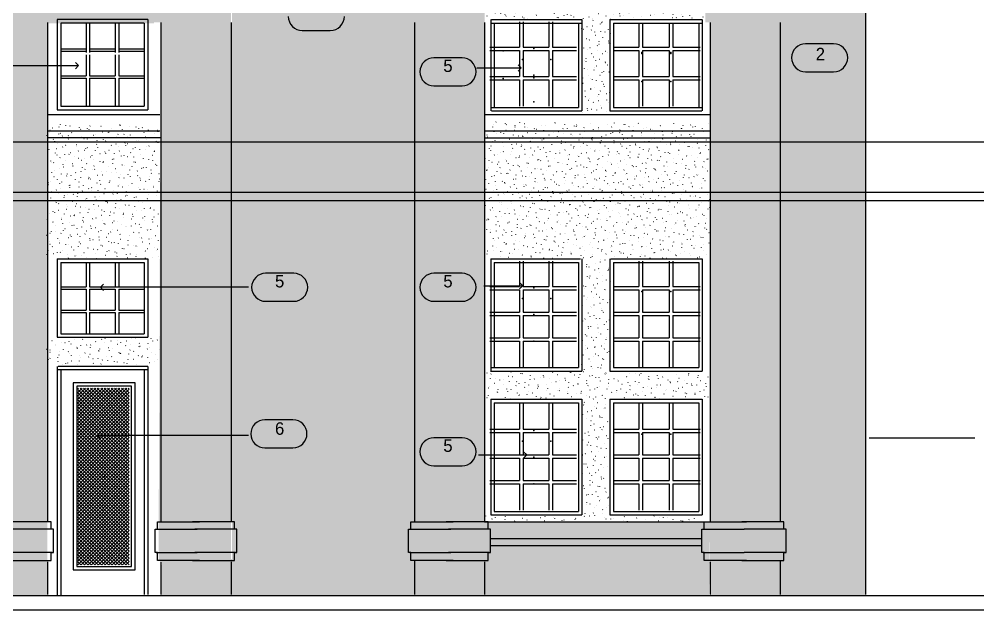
# Model space of a CAD drawing. Extents: x -92740 to -63661, y -15771 to -4391.
# Drawn here: x -86180 to -85561, y -9313 to -8934 of the extents above; entities that cross this region are included whole.
import ezdxf
from ezdxf.enums import TextEntityAlignment as Align

# ---------------------------------------------------------------- set-up
doc = ezdxf.new("R2010")
doc.units = 0
doc.header["$MEASUREMENT"] = 0
for name, color, linetype in [('B1NOTES', 2, 'Continuous'), ('ELEVATIONS', 7, 'Continuous'), ('STUCCO', 4, 'Continuous')]:
    doc.layers.add(name, color=color, linetype=linetype)
doc.styles.add('DCADTXTSTYLE1', font='AVG_TP')
pattern_1 = [(20, (0, 0), (-2.1376259, 5.8730789), [-6.09375015, 0.15625]), (55, (0, 0), (-5.11970028, 3.58485273), [-6.09375015, 0.15625]), (80, (0, 0), (-6.15504846, 1.0853011), [-6.09375015, 0.15625])]

msp = doc.modelspace()

# ---------------------------------------------------------------- hatches: boundary and pattern name
at = {"layer": 'STUCCO', "linetype": 'Continuous', "ltscale": 18}
h = msp.add_hatch(dxfattribs=at)
h.set_pattern_fill('cement', color=9, scale=1.5625, style=0, pattern_type=2)
h.set_pattern_definition(pattern_1)
h.paths.add_polyline_path([(-86090.25, -9281), (-86043.75, -9281), (-86043.75, -8755.25), (-86205, -8755.25), (-86205, -8880.5), (-86163, -8880.5), (-86163, -8867), (-86158.5, -8858), (-86154, -8851.25), (-86145, -8845.25), (-86130, -8840.75), (-86114.25, -8842.25), (-86100, -8850.5), (-86091.75, -8862.5), (-86089.5, -8868.5), (-86088, -8879), (-86094, -8879), (-86094, -8891), (-86088.75, -8891), (-86088.75, -8924), (-86093.25, -8924), (-86093.25, -8936), (-86088.75, -8936)], flags=0)
h = msp.add_hatch(dxfattribs=at)
h.set_pattern_fill('cement', color=9, scale=1.5625, style=0, pattern_type=2)
h.set_pattern_definition(pattern_1)
h.paths.add_polyline_path([(-85737, -9303.5), (-85926, -9303.5), (-85926, -9281), (-85928.25, -9281), (-85928.25, -9276.5), (-85931.25, -9276.5), (-85931.25, -9262.25), (-85926, -9262.25), (-85926, -8820.5), (-85881, -8805.5), (-85881, -9256.25), (-85736.25, -9256.25)], flags=0)
h = msp.add_hatch(dxfattribs=at)
h.set_pattern_fill('cement', color=9, scale=1.5625, style=0, pattern_type=2)
h.set_pattern_definition(pattern_1)
h.paths.add_polyline_path([(-85636.5, -8843.75), (-85636.5, -9303.5), (-85736.25, -9303.5), (-85736.25, -8936), (-85739.25, -8936), (-85739.25, -8924.75), (-85736.25, -8924.75), (-85736.25, -8805.5), (-85691.25, -8820.5), (-85691.25, -8843.75)], flags=0)
h = msp.add_hatch(dxfattribs=at)
h.set_pattern_fill('cement', color=9, scale=1.5625, style=0, pattern_type=2)
h.set_pattern_definition(pattern_1)
h.paths.add_polyline_path([(-86088.75, -9303.5), (-85926, -9303.5), (-85926, -8843), (-86043, -8843), (-86043, -9280.25), (-86088, -9280.25)], flags=0)
h = msp.add_hatch(dxfattribs=at)
h.set_pattern_fill('cement', color=9, scale=1.5625, style=0, pattern_type=2)
h.set_pattern_definition(pattern_1)
h.paths.add_polyline_path([(-86205, -8880.5), (-86205, -8845.25), (-86491.5, -8845.25), (-86491.5, -8991.5), (-86440.5, -8991.5), (-86378.19, -9020.83), (-86378.19, -9029.75), (-86408.25, -9029.75), (-86408.25, -9047), (-86370.91, -9064.96), (-86309.25, -9064.96), (-86232, -9098.75), (-86232, -9106.25), (-86234.25, -9106.25), (-86234.25, -9108.5), (-86235.75, -9107), (-86235.75, -9110.75), (-86246.25, -9110.75), (-86246.25, -9123.5), (-86184.75, -9152.75), (-86184.75, -9158), (-86189.25, -9158), (-86189.25, -9159.5), (-86192.25, -9159.5), (-86192.25, -9161.75), (-86219.25, -9161.75), (-86219.25, -9304.25), (-86161.5, -9304.25), (-86161.5, -8936.75), (-86093.25, -8936.75), (-86093.25, -8925.5), (-86160.75, -8925.5), (-86160.75, -8880.5)], flags=0)
h = msp.add_hatch(dxfattribs=at)
h.set_pattern_fill('cement', color=9, scale=1.5625, style=0, pattern_type=2)
h.set_pattern_definition(pattern_1)
h.paths.add_polyline_path([(-85878.75, -8918.33), (-85878.75, -8929.58), (-85881, -8929.58), (-85881, -8934.08), (-85818.75, -8934.08), (-85818.75, -8994.08), (-85800, -8994.08), (-85800, -8933.33), (-85736.25, -8933.33), (-85736.25, -8929.58), (-85740, -8929.58), (-85740, -8918.33)], flags=0)
h = msp.add_hatch(dxfattribs=at)
h.set_pattern_fill('cement', color=9, scale=1.5625, style=0, pattern_type=2)
h.set_pattern_definition(pattern_1)
h.paths.add_polyline_path([(-86162.25, -9001.25), (-86162.25, -9087.5), (-86089.5, -9087.5), (-86089.5, -9002)], flags=0)
h = msp.add_hatch(dxfattribs=at)
h.set_pattern_fill('cement', color=9, scale=1.5625, style=0, pattern_type=2)
h.set_pattern_definition(pattern_1)
h.paths.add_polyline_path([(-85881, -8999.75), (-85881, -9087.5), (-85818.75, -9087.5), (-85818.75, -9159.5), (-85881, -9159.5), (-85881, -9177.5), (-85818.75, -9177.5), (-85818.75, -9252.5), (-85881, -9252.5), (-85881, -9256.25), (-85745.25, -9256.25), (-85745.25, -9252.5), (-85801.5, -9252.5), (-85801.5, -9177.5), (-85736.25, -9177.5), (-85736.25, -9161), (-85800, -9161), (-85800, -9087.5), (-85736.25, -9087.5), (-85736.25, -9001.25)], flags=0)
h = msp.add_hatch(dxfattribs=at)
h.set_pattern_fill('cement', color=9, scale=1.5625, style=0, pattern_type=2)
h.set_pattern_definition(pattern_1)
h.paths.add_polyline_path([(-86163, -9139.25), (-86163, -9155.75), (-86088.75, -9155.75), (-86088.75, -9137.75)], flags=0)
h = msp.add_hatch(dxfattribs=at)
h.set_pattern_fill('ansi37', color=4, scale=1.5625, style=0, pattern_type=2)
h.set_pattern_definition([(45, (0, 0), (-1.104854346, 1.104854346), []), (-45, (0, 0), (1.104854346, 1.104854346), [])])
h.paths.add_polyline_path([(-86142, -9170.75), (-86142, -9284), (-86109, -9284), (-86109, -9170.75)], flags=0)

# ---------------------------------------------------------------- linework, layer by layer
at = {"layer": 'B1NOTES', "color": 1, "linetype": 'Continuous', "ltscale": 18}
for p, q in [((-85998, -8941.33), (-85980, -8941.33)), ((-85657, -8949.83), (-85675, -8949.83)), ((-85895.5, -8958.83), (-85913.5, -8958.83)), ((-85648, -8958.83), (-85648, -8958.83)), ((-85886.5, -8967.83), (-85886.5, -8967.83)), ((-85675, -8967.83), (-85657, -8967.83)), ((-85913.5, -8976.83), (-85895.5, -8976.83)), ((-86003.5, -9097), (-86021.5, -9097)), ((-85895.5, -9097), (-85913.5, -9097)), ((-85994.5, -9106), (-85994.5, -9106)), ((-85886.5, -9106), (-85886.5, -9106)), ((-86021.5, -9115), (-86003.5, -9115)), ((-85913.5, -9115), (-85895.5, -9115)), ((-86004, -9191), (-86022, -9191)), ((-85995, -9200), (-85995, -9200)), ((-85895.5, -9202.5), (-85913.5, -9202.5)), ((-86022, -9209), (-86004, -9209)), ((-85886.5, -9211.5), (-85886.5, -9211.5)), ((-85913.5, -9220.5), (-85895.5, -9220.5))]:
    msp.add_line(p, q, dxfattribs=at)
for centre, start, end in [((-85998, -8932.33), 180, 269.99999), ((-85980, -8932.33), 269.99999, 360), ((-85675, -8958.83), 90, 180), ((-85657, -8958.83), 0, 90), ((-85913.5, -8967.83), 90, 180), ((-85895.5, -8967.83), 0, 90), ((-85675, -8958.83), 180, 269.99999), ((-85657, -8958.83), 269.99999, 360), ((-85913.5, -8967.83), 180, 269.99999), ((-85895.5, -8967.83), 269.99999, 360), ((-86021.5, -9106), 90, 180), ((-86003.5, -9106), 0, 90), ((-85913.5, -9106), 90, 180), ((-85895.5, -9106), 0, 90), ((-86021.5, -9106), 180, 269.99999), ((-86003.5, -9106), 269.99999, 360), ((-85913.5, -9106), 180, 269.99999), ((-85895.5, -9106), 269.99999, 360), ((-86022, -9200), 90, 180), ((-86004, -9200), 0, 90), ((-86022, -9200), 180, 269.99999), ((-86004, -9200), 269.99999, 360), ((-85913.5, -9211.5), 90, 180), ((-85895.5, -9211.5), 0, 90), ((-85913.5, -9211.5), 180, 269.99999), ((-85895.5, -9211.5), 269.99999, 360)]:
    msp.add_arc(centre, 9, start, end, dxfattribs=at)
at = {"layer": 'ELEVATIONS', "color": 1, "linetype": 'Continuous', "ltscale": 18}
for p, q in [((-85636.47, -8843.63), (-85636.47, -9303.03)), ((-86161.47, -8936.28), (-86161.47, -9256.53)), ((-86088.72, -8936.28), (-86088.72, -9256.53)), ((-86043.72, -8936.28), (-86043.72, -9256.53)), ((-85925.97, -8936.28), (-85925.97, -9256.53)), ((-85880.97, -8936.28), (-85880.97, -9256.53)), ((-85736.22, -8936.28), (-85736.22, -9256.53)), ((-85691.22, -8936.28), (-85691.22, -9256.53)), ((-86160.75, -8995.11), (-86089.5, -8995.11)), ((-85881, -8995.11), (-85736.25, -8995.11)), ((-86088.75, -9010.11), (-86161.5, -9010.11)), ((-86160.75, -9005.61), (-86089.5, -9005.61)), ((-85881, -9005.61), (-85736.25, -9005.61)), ((-85881, -9010.11), (-85736.25, -9010.11)), ((-86159.25, -9256.53), (-86186.25, -9256.53)), ((-86091, -9256.53), (-86064, -9256.53)), ((-86041.5, -9256.53), (-86068.5, -9256.53)), ((-85928.25, -9256.53), (-85901.25, -9256.53)), ((-85878.75, -9256.53), (-85905.75, -9256.53)), ((-85881, -9256.53), (-85736.25, -9256.53)), ((-85740, -9256.53), (-85713, -9256.53)), ((-85689, -9256.53), (-85716, -9256.53)), ((-86159.25, -9261.03), (-86184.75, -9261.03)), ((-86091, -9261.03), (-86065.5, -9261.03)), ((-86041.5, -9261.03), (-86067, -9261.03)), ((-85928.25, -9261.03), (-85902.75, -9261.03)), ((-85878.75, -9261.03), (-85904.25, -9261.03)), ((-85740, -9261.03), (-85714.5, -9261.03)), ((-85689, -9261.03), (-85714.5, -9261.03)), ((-85877.25, -9267.03), (-85742.25, -9267.03)), ((-86158.5, -9276.03), (-86184.75, -9276.03)), ((-86091.75, -9276.03), (-86065.5, -9276.03)), ((-86040.75, -9276.03), (-86067, -9276.03)), ((-85929, -9276.03), (-85902.75, -9276.03)), ((-85878, -9276.03), (-85904.25, -9276.03)), ((-85877.25, -9271.53), (-85742.25, -9271.53)), ((-85740.75, -9276.03), (-85714.5, -9276.03)), ((-85688.25, -9276.03), (-85714.5, -9276.03)), ((-86186.25, -9281.28), (-86159.25, -9281.28)), ((-86161.47, -9282.03), (-86161.47, -9303.03)), ((-86064, -9281.28), (-86091, -9281.28)), ((-86088.72, -9282.03), (-86088.72, -9303.03)), ((-86068.5, -9281.28), (-86041.5, -9281.28)), ((-86043.72, -9282.03), (-86043.72, -9303.03)), ((-85901.25, -9281.28), (-85928.25, -9281.28)), ((-85925.97, -9281.28), (-85925.97, -9303.03)), ((-85905.75, -9281.28), (-85878.75, -9281.28)), ((-85880.97, -9282.03), (-85880.97, -9303.03)), ((-85713, -9281.28), (-85740, -9281.28)), ((-85736.22, -9282.03), (-85736.22, -9303.03)), ((-85716, -9281.28), (-85689, -9281.28)), ((-85691.22, -9281.28), (-85691.22, -9303.03)), ((-87911.69, -9312.78), (-85560.71, -9312.78))]:
    msp.add_line(p, q, dxfattribs=at)
at = {"layer": 'ELEVATIONS', "color": 5, "linetype": 'Continuous', "ltscale": 18}
for p, q in [((-86155.26, -8934.36), (-86155.26, -8992.11)), ((-86097.19, -8934.36), (-86155.26, -8934.36)), ((-86153.01, -8936.61), (-86153.01, -8989.86)), ((-86099.44, -8936.61), (-86153.01, -8936.61)), ((-86136.75, -8936.61), (-86136.75, -8955.36)), ((-86134.5, -8936.61), (-86134.5, -8955.36)), ((-86118, -8936.61), (-86118, -8955.36)), ((-86115.75, -8936.61), (-86115.75, -8955.36)), ((-86099.44, -8936.61), (-86099.44, -8989.86)), ((-86097.19, -8934.36), (-86097.19, -8992.11)), ((-85877.05, -8934.36), (-85877.05, -8992.86)), ((-85876.5, -8934.36), (-85818.55, -8934.36)), ((-85876.5, -8936.61), (-85818.55, -8936.61)), ((-85874.8, -8936.61), (-85874.8, -8990.61)), ((-85858.5, -8935.86), (-85858.5, -8951.99)), ((-85856.25, -8935.86), (-85856.25, -8951.99)), ((-85839.75, -8935.86), (-85839.75, -8951.99)), ((-85837.5, -8935.86), (-85837.5, -8951.99)), ((-85820.8, -8936.61), (-85820.8, -8990.61)), ((-85818.55, -8934.36), (-85818.55, -8992.86)), ((-85800.55, -8934.36), (-85800.55, -8992.86)), ((-85800.55, -8934.36), (-85741.5, -8934.36)), ((-85798.3, -8936.61), (-85798.3, -8990.61)), ((-85798.3, -8936.61), (-85741.5, -8936.61)), ((-85782, -8936.61), (-85782, -8951.99)), ((-85779.75, -8936.61), (-85779.75, -8951.99)), ((-85762.5, -8936.61), (-85762.5, -8951.99)), ((-85760.25, -8936.61), (-85760.25, -8951.99)), ((-85743.55, -8936.61), (-85743.55, -8990.61)), ((-85741.3, -8934.36), (-85741.3, -8992.86)), ((-86153.25, -8953.11), (-86136.75, -8953.11)), ((-86153.25, -8954.61), (-86136.75, -8954.61)), ((-86134.5, -8953.11), (-86118, -8953.11)), ((-86134.5, -8954.61), (-86118, -8954.61)), ((-86115.75, -8953.11), (-86099.25, -8953.11)), ((-86115.75, -8954.61), (-86099.25, -8954.61)), ((-85877.62, -8951.99), (-85858.5, -8951.99)), ((-85877.62, -8954.24), (-85858.5, -8954.24)), ((-85858.5, -8954.24), (-85858.5, -8970.74)), ((-85856.25, -8951.99), (-85839.75, -8951.99)), ((-85856.25, -8954.24), (-85856.25, -8970.74)), ((-85856.25, -8954.24), (-85839.75, -8954.24)), ((-85839.75, -8954.24), (-85839.75, -8970.74)), ((-85837.5, -8951.99), (-85822.12, -8951.99)), ((-85837.5, -8954.24), (-85837.5, -8970.74)), ((-85837.5, -8954.24), (-85822.12, -8954.24)), ((-85798.12, -8951.99), (-85782, -8951.99)), ((-85798.12, -8954.24), (-85782, -8954.24)), ((-85782, -8954.24), (-85782, -8970.74)), ((-85779.75, -8951.99), (-85762.5, -8951.99)), ((-85779.75, -8954.24), (-85779.75, -8970.74)), ((-85779.75, -8954.24), (-85762.5, -8954.24)), ((-85762.5, -8954.24), (-85762.5, -8970.74)), ((-85760.25, -8951.99), (-85742.62, -8951.99)), ((-85760.25, -8954.24), (-85760.25, -8970.74)), ((-85760.25, -8954.24), (-85742.62, -8954.24)), ((-86136.75, -8956.86), (-86136.75, -8970.36)), ((-86134.5, -8956.86), (-86134.5, -8970.36)), ((-86118, -8956.86), (-86118, -8970.36)), ((-86115.75, -8956.86), (-86115.75, -8970.36)), ((-86152.5, -8970.36), (-86136.75, -8970.36)), ((-86152.5, -8971.86), (-86136.75, -8971.86)), ((-86136.75, -8971.86), (-86136.75, -8989.86)), ((-86134.5, -8970.36), (-86118, -8970.36)), ((-86134.5, -8971.86), (-86134.5, -8989.86)), ((-86134.5, -8971.86), (-86118, -8971.86)), ((-86118, -8971.86), (-86118, -8989.86)), ((-86115.75, -8970.36), (-86099.25, -8970.36)), ((-86115.75, -8971.86), (-86115.75, -8989.86)), ((-86115.75, -8971.86), (-86099.25, -8971.86)), ((-85877.62, -8970.74), (-85858.5, -8970.74)), ((-85877.62, -8972.99), (-85858.5, -8972.99)), ((-85858.5, -8972.99), (-85858.5, -8989.86)), ((-85856.25, -8970.74), (-85839.75, -8970.74)), ((-85856.25, -8972.99), (-85856.25, -8989.86)), ((-85856.25, -8972.99), (-85839.75, -8972.99)), ((-85839.75, -8972.99), (-85839.75, -8989.86)), ((-85837.5, -8970.74), (-85822.12, -8970.74)), ((-85837.5, -8972.99), (-85837.5, -8990.61)), ((-85837.5, -8972.99), (-85822.12, -8972.99)), ((-85798.12, -8970.74), (-85782, -8970.74)), ((-85798.12, -8972.99), (-85782, -8972.99)), ((-85782, -8972.99), (-85782, -8990.61)), ((-85779.75, -8970.74), (-85762.5, -8970.74)), ((-85779.75, -8972.99), (-85779.75, -8989.86)), ((-85779.75, -8972.99), (-85762.5, -8972.99)), ((-85762.5, -8972.99), (-85762.5, -8990.61)), ((-85760.25, -8970.74), (-85742.62, -8970.74)), ((-85760.25, -8972.99), (-85760.25, -8989.86)), ((-85760.25, -8972.99), (-85742.62, -8972.99)), ((-86155.26, -8992.11), (-86097.19, -8992.11)), ((-86153.01, -8989.86), (-86099.44, -8989.86)), ((-85876.5, -8990.61), (-85820.8, -8990.61)), ((-85798.3, -8990.61), (-85741.5, -8990.61)), ((-85876.5, -8992.86), (-85818.55, -8992.86)), ((-85800.55, -8992.86), (-85741.5, -8992.86)), ((-86155.26, -9087.78), (-86155.26, -9138.03)), ((-86155.26, -9087.78), (-86097.19, -9087.78)), ((-86153.01, -9090.03), (-86153.01, -9135.78)), ((-86153.01, -9090.03), (-86099.44, -9090.03)), ((-86136.75, -9090.03), (-86136.75, -9105.78)), ((-86134.5, -9090.03), (-86134.5, -9105.78)), ((-86118, -9090.03), (-86118, -9105.78)), ((-86115.75, -9090.03), (-86115.75, -9105.78)), ((-86099.44, -9090.03), (-86099.44, -9135.78)), ((-86097.19, -9087.78), (-86097.19, -9138.03)), ((-85877.05, -9087.78), (-85877.05, -9159.78)), ((-85877.05, -9087.78), (-85819.5, -9087.78)), ((-85874.8, -9090.03), (-85874.8, -9157.53)), ((-85874.8, -9090.03), (-85820.8, -9090.03)), ((-85858.5, -9089.28), (-85858.5, -9105.41)), ((-85856.25, -9089.28), (-85856.25, -9105.41)), ((-85839.75, -9089.28), (-85839.75, -9105.41)), ((-85837.5, -9089.28), (-85837.5, -9105.41)), ((-85820.8, -9090.03), (-85820.8, -9157.53)), ((-85818.55, -9087.78), (-85818.55, -9159.78)), ((-85800.55, -9087.78), (-85800.55, -9159.78)), ((-85800, -9087.78), (-85741.3, -9087.78)), ((-85798.3, -9090.03), (-85798.3, -9157.53)), ((-85798.3, -9090.03), (-85743.55, -9090.03)), ((-85782, -9089.28), (-85782, -9105.41)), ((-85779.75, -9089.28), (-85779.75, -9105.41)), ((-85762.5, -9089.28), (-85762.5, -9105.41)), ((-85760.25, -9089.28), (-85760.25, -9105.41)), ((-85743.55, -9090.03), (-85743.55, -9157.53)), ((-85741.3, -9087.78), (-85741.3, -9159.78)), ((-86153.25, -9105.78), (-86136.75, -9105.78)), ((-86153.25, -9107.28), (-86136.75, -9107.28)), ((-86136.75, -9107.28), (-86136.75, -9120.78)), ((-86134.5, -9105.78), (-86118, -9105.78)), ((-86134.5, -9107.28), (-86134.5, -9120.78)), ((-86134.5, -9107.28), (-86118, -9107.28)), ((-86118, -9107.28), (-86118, -9120.78)), ((-86115.75, -9105.78), (-86099.25, -9105.78)), ((-86115.75, -9107.28), (-86115.75, -9120.78)), ((-86115.75, -9107.28), (-86099.25, -9107.28)), ((-85877.62, -9105.41), (-85858.5, -9105.41)), ((-85877.62, -9107.66), (-85858.5, -9107.66)), ((-85858.5, -9107.66), (-85858.5, -9121.91)), ((-85856.25, -9105.41), (-85839.75, -9105.41)), ((-85856.25, -9107.66), (-85856.25, -9121.91)), ((-85856.25, -9107.66), (-85839.75, -9107.66)), ((-85839.75, -9107.66), (-85839.75, -9121.91)), ((-85837.5, -9105.41), (-85822.12, -9105.41)), ((-85837.5, -9107.66), (-85837.5, -9121.91)), ((-85837.5, -9107.66), (-85822.12, -9107.66)), ((-85798.12, -9105.41), (-85782, -9105.41)), ((-85798.12, -9107.66), (-85782, -9107.66)), ((-85782, -9107.66), (-85782, -9121.91)), ((-85779.75, -9105.41), (-85762.5, -9105.41)), ((-85779.75, -9107.66), (-85779.75, -9121.91)), ((-85779.75, -9107.66), (-85762.5, -9107.66)), ((-85762.5, -9107.66), (-85762.5, -9121.91)), ((-85760.25, -9105.41), (-85742.62, -9105.41)), ((-85760.25, -9107.66), (-85760.25, -9121.91)), ((-85760.25, -9107.66), (-85742.62, -9107.66)), ((-86152.5, -9120.78), (-86136.75, -9120.78)), ((-86152.5, -9122.28), (-86136.75, -9122.28)), ((-86136.75, -9122.28), (-86136.75, -9135.78)), ((-86134.5, -9120.78), (-86118, -9120.78)), ((-86134.5, -9122.28), (-86134.5, -9135.78)), ((-86134.5, -9122.28), (-86118, -9122.28)), ((-86118, -9122.28), (-86118, -9135.78)), ((-86115.75, -9120.78), (-86099.25, -9120.78)), ((-86115.75, -9122.28), (-86115.75, -9135.78)), ((-86115.75, -9122.28), (-86099.25, -9122.28)), ((-85877.62, -9121.91), (-85858.5, -9121.91)), ((-85856.25, -9121.91), (-85839.75, -9121.91)), ((-85837.5, -9121.91), (-85822.12, -9121.91)), ((-85798.12, -9121.91), (-85782, -9121.91)), ((-85779.75, -9121.91), (-85762.5, -9121.91)), ((-85760.25, -9121.91), (-85742.62, -9121.91)), ((-85877.62, -9124.16), (-85858.5, -9124.16)), ((-85858.5, -9124.16), (-85858.5, -9138.41)), ((-85856.25, -9124.16), (-85856.25, -9138.41)), ((-85856.25, -9124.16), (-85839.75, -9124.16)), ((-85839.75, -9124.16), (-85839.75, -9138.41)), ((-85837.5, -9124.16), (-85837.5, -9138.41)), ((-85837.5, -9124.16), (-85822.12, -9124.16)), ((-85798.12, -9124.16), (-85782, -9124.16)), ((-85782, -9124.16), (-85782, -9138.41)), ((-85779.75, -9124.16), (-85779.75, -9138.41)), ((-85779.75, -9124.16), (-85762.5, -9124.16)), ((-85762.5, -9124.16), (-85762.5, -9138.41)), ((-85760.25, -9124.16), (-85760.25, -9138.41)), ((-85760.25, -9124.16), (-85742.62, -9124.16)), ((-86155.26, -9138.03), (-86097.19, -9138.03)), ((-86153.01, -9135.78), (-86099.44, -9135.78)), ((-85877.62, -9138.41), (-85858.5, -9138.41)), ((-85877.62, -9140.66), (-85858.5, -9140.66)), ((-85858.5, -9140.66), (-85858.5, -9157.53)), ((-85856.25, -9138.41), (-85839.75, -9138.41)), ((-85856.25, -9140.66), (-85856.25, -9157.53)), ((-85856.25, -9140.66), (-85839.75, -9140.66)), ((-85839.75, -9140.66), (-85839.75, -9157.53)), ((-85837.5, -9138.41), (-85822.12, -9138.41)), ((-85837.5, -9140.66), (-85837.5, -9157.53)), ((-85837.5, -9140.66), (-85822.12, -9140.66)), ((-85798.12, -9138.41), (-85782, -9138.41)), ((-85798.12, -9140.66), (-85782, -9140.66)), ((-85782, -9140.66), (-85782, -9157.53)), ((-85779.75, -9138.41), (-85762.5, -9138.41)), ((-85779.75, -9140.66), (-85779.75, -9157.53)), ((-85779.75, -9140.66), (-85762.5, -9140.66)), ((-85762.5, -9140.66), (-85762.5, -9157.53)), ((-85760.25, -9138.41), (-85742.62, -9138.41)), ((-85760.25, -9140.66), (-85760.25, -9157.53)), ((-85760.25, -9140.66), (-85742.62, -9140.66)), ((-86155.26, -9156.78), (-86155.26, -9303.78)), ((-86097.19, -9156.78), (-86154.75, -9156.78)), ((-86097.19, -9159.03), (-86154.75, -9159.03)), ((-86153.01, -9159.03), (-86153.01, -9303.78)), ((-86099.44, -9159.03), (-86099.44, -9303.03)), ((-86097.19, -9156.78), (-86097.19, -9303.03)), ((-85877.25, -9157.53), (-85820.8, -9157.53)), ((-85798.3, -9157.53), (-85743.55, -9157.53)), ((-85877.25, -9159.78), (-85818.55, -9159.78)), ((-85800.55, -9159.78), (-85741.3, -9159.78)), ((-86105.25, -9167.28), (-86145, -9167.28)), ((-86145, -9167.28), (-86145, -9287.28)), ((-86107.5, -9169.53), (-86142.75, -9169.53)), ((-86142.75, -9169.53), (-86142.75, -9285.03)), ((-86107.5, -9285.03), (-86107.5, -9169.53)), ((-86105.25, -9287.28), (-86105.25, -9167.28)), ((-85877.05, -9177.78), (-85877.05, -9252.03)), ((-85877.05, -9177.78), (-85818.55, -9177.78)), ((-85818.55, -9177.78), (-85818.55, -9252.03)), ((-85800.55, -9177.78), (-85800.55, -9252.03)), ((-85800.55, -9177.78), (-85741.3, -9177.78)), ((-85741.3, -9177.78), (-85741.3, -9252.03)), ((-85874.8, -9180.03), (-85874.8, -9249.78)), ((-85874.8, -9180.03), (-85820.8, -9180.03)), ((-85858.5, -9180.78), (-85858.5, -9196.91)), ((-85856.25, -9180.78), (-85856.25, -9196.91)), ((-85839.75, -9180.78), (-85839.75, -9196.91)), ((-85837.5, -9180.78), (-85837.5, -9196.91)), ((-85820.8, -9180.03), (-85820.8, -9249.78)), ((-85798.3, -9180.03), (-85798.3, -9249.78)), ((-85798.3, -9180.03), (-85743.55, -9180.03)), ((-85782, -9180.78), (-85782, -9196.91)), ((-85779.75, -9180.78), (-85779.75, -9196.91)), ((-85762.5, -9180.78), (-85762.5, -9196.91)), ((-85760.25, -9180.78), (-85760.25, -9196.91)), ((-85743.55, -9180.03), (-85743.55, -9249.78)), ((-85877.62, -9196.91), (-85858.5, -9196.91)), ((-85877.62, -9199.16), (-85858.5, -9199.16)), ((-85858.5, -9199.16), (-85858.5, -9213.41)), ((-85856.25, -9196.91), (-85839.75, -9196.91)), ((-85856.25, -9199.16), (-85839.75, -9199.16)), ((-85856.25, -9199.16), (-85856.25, -9213.41)), ((-85839.75, -9199.16), (-85839.75, -9213.41)), ((-85837.5, -9196.91), (-85822.12, -9196.91)), ((-85837.5, -9199.16), (-85822.12, -9199.16)), ((-85837.5, -9199.16), (-85837.5, -9213.41)), ((-85798.12, -9196.91), (-85782, -9196.91)), ((-85798.12, -9199.16), (-85782, -9199.16)), ((-85782, -9199.16), (-85782, -9213.41)), ((-85779.75, -9196.91), (-85762.5, -9196.91)), ((-85779.75, -9199.16), (-85762.5, -9199.16)), ((-85779.75, -9199.16), (-85779.75, -9213.41)), ((-85762.5, -9199.16), (-85762.5, -9213.41)), ((-85760.25, -9196.91), (-85742.62, -9196.91)), ((-85760.25, -9199.16), (-85742.62, -9199.16)), ((-85760.25, -9199.16), (-85760.25, -9213.41)), ((-85877.62, -9213.41), (-85858.5, -9213.41)), ((-85856.25, -9213.41), (-85839.75, -9213.41)), ((-85837.5, -9213.41), (-85822.12, -9213.41)), ((-85798.12, -9213.41), (-85782, -9213.41)), ((-85779.75, -9213.41), (-85762.5, -9213.41)), ((-85760.25, -9213.41), (-85742.62, -9213.41)), ((-85877.62, -9215.66), (-85858.5, -9215.66)), ((-85858.5, -9215.66), (-85858.5, -9229.91)), ((-85856.25, -9215.66), (-85839.75, -9215.66)), ((-85856.25, -9215.66), (-85856.25, -9229.91)), ((-85839.75, -9215.66), (-85839.75, -9229.91)), ((-85837.5, -9215.66), (-85822.12, -9215.66)), ((-85837.5, -9215.66), (-85837.5, -9229.91)), ((-85798.12, -9215.66), (-85782, -9215.66)), ((-85782, -9215.66), (-85782, -9229.91)), ((-85779.75, -9215.66), (-85762.5, -9215.66)), ((-85779.75, -9215.66), (-85779.75, -9229.91)), ((-85762.5, -9215.66), (-85762.5, -9229.91)), ((-85760.25, -9215.66), (-85742.62, -9215.66)), ((-85760.25, -9215.66), (-85760.25, -9229.91)), ((-85877.62, -9229.91), (-85858.5, -9229.91)), ((-85877.62, -9232.16), (-85858.5, -9232.16)), ((-85858.5, -9232.16), (-85858.5, -9249.03)), ((-85856.25, -9229.91), (-85839.75, -9229.91)), ((-85856.25, -9232.16), (-85839.75, -9232.16)), ((-85856.25, -9232.16), (-85856.25, -9249.03)), ((-85839.75, -9232.16), (-85839.75, -9249.03)), ((-85837.5, -9229.91), (-85822.12, -9229.91)), ((-85837.5, -9232.16), (-85822.12, -9232.16)), ((-85837.5, -9232.16), (-85837.5, -9249.03)), ((-85798.12, -9229.91), (-85782, -9229.91)), ((-85798.12, -9232.16), (-85782, -9232.16)), ((-85782, -9232.16), (-85782, -9249.03)), ((-85779.75, -9229.91), (-85762.5, -9229.91)), ((-85779.75, -9232.16), (-85762.5, -9232.16)), ((-85779.75, -9232.16), (-85779.75, -9249.03)), ((-85762.5, -9232.16), (-85762.5, -9249.03)), ((-85760.25, -9229.91), (-85742.62, -9229.91)), ((-85760.25, -9232.16), (-85742.62, -9232.16)), ((-85760.25, -9232.16), (-85760.25, -9249.03)), ((-85877.05, -9252.03), (-85818.55, -9252.03)), ((-85874.8, -9249.78), (-85820.8, -9249.78)), ((-85800.55, -9252.03), (-85741.3, -9252.03)), ((-85798.3, -9249.78), (-85743.55, -9249.78)), ((-86145, -9287.28), (-86105.25, -9287.28)), ((-86142.75, -9285.03), (-86107.5, -9285.03))]:
    msp.add_line(p, q, dxfattribs=at)
at = {"layer": 'ELEVATIONS', "color": 2, "linetype": 'Continuous', "ltscale": 12}
for p, q in [((-86226, -8963.83), (-86141.5, -8963.83)), ((-85886, -8965.33), (-85857.5, -8965.33)), ((-86032.5, -9106), (-86127.5, -9106)), ((-85881.5, -9105), (-85856.5, -9105)), ((-86032.5, -9201), (-86129.5, -9201)), ((-85885, -9213.5), (-85854, -9213.5))]:
    msp.add_line(p, q, dxfattribs=at)
at = {"layer": 'ELEVATIONS', "color": 1, "linetype": 'Continuous', "ltscale": 12}
for p, q in [((-86141.5, -8963.83), (-86143.5, -8961.83)), ((-86141.5, -8963.83), (-86143.5, -8965.83)), ((-85857.5, -8965.33), (-85859.5, -8963.33)), ((-85857.5, -8965.33), (-85859.5, -8967.33)), ((-85856.5, -9105), (-85858.5, -9103)), ((-86127.5, -9106), (-86125.5, -9104)), ((-86127.5, -9106), (-86125.5, -9108)), ((-85856.5, -9105), (-85858.5, -9107)), ((-86129.5, -9201), (-86127.5, -9199)), ((-86129.5, -9201), (-86127.5, -9203)), ((-85854, -9213.5), (-85856, -9211.5)), ((-85854, -9213.5), (-85856, -9215.5))]:
    msp.add_line(p, q, dxfattribs=at)
at = {"layer": 'ELEVATIONS', "color": 2, "linetype": 'Continuous', "ltscale": 18}
for p, q in [((-87911.69, -9012.78), (-85560.71, -9012.78)), ((-87911.69, -9045.03), (-85560.71, -9045.03)), ((-87911.69, -9050.28), (-85560.71, -9050.28)), ((-87911.69, -9303.78), (-85560.71, -9303.78))]:
    msp.add_line(p, q, dxfattribs=at)
at = {"layer": 'ELEVATIONS', "color": 8, "linetype": 'Continuous', "ltscale": 18}
for p, q in [((-85634.25, -9202.53), (-85566.38, -9202.53)), ((-86159.25, -9261.03), (-86159.25, -9256.53)), ((-86091, -9261.03), (-86091, -9256.53)), ((-86041.5, -9261.03), (-86041.5, -9256.53)), ((-85928.25, -9261.03), (-85928.25, -9256.53)), ((-85878.75, -9261.03), (-85878.75, -9256.53)), ((-85740, -9261.03), (-85740, -9256.53)), ((-85689, -9261.03), (-85689, -9256.53)), ((-86157.75, -9261.03), (-86159.25, -9261.03)), ((-86157.75, -9276.03), (-86157.75, -9261.03)), ((-86092.5, -9276.03), (-86092.5, -9261.03)), ((-86092.5, -9261.03), (-86091, -9261.03)), ((-86040, -9261.03), (-86041.5, -9261.03)), ((-86040, -9276.03), (-86040, -9261.03)), ((-85929.75, -9276.03), (-85929.75, -9261.03)), ((-85929.75, -9261.03), (-85928.25, -9261.03)), ((-85877.25, -9261.03), (-85878.75, -9261.03)), ((-85877.25, -9276.03), (-85877.25, -9261.03)), ((-85741.5, -9276.03), (-85741.5, -9261.03)), ((-85741.5, -9261.03), (-85740, -9261.03)), ((-85687.5, -9261.03), (-85689, -9261.03)), ((-85687.5, -9276.03), (-85687.5, -9261.03)), ((-86159.25, -9281.28), (-86159.25, -9276.03)), ((-86159.25, -9276.03), (-86157.75, -9276.03)), ((-86091, -9276.03), (-86092.5, -9276.03)), ((-86091, -9281.28), (-86091, -9276.03)), ((-86041.5, -9281.28), (-86041.5, -9276.03)), ((-86041.5, -9276.03), (-86040, -9276.03)), ((-85928.25, -9276.03), (-85929.75, -9276.03)), ((-85928.25, -9281.28), (-85928.25, -9276.03)), ((-85878.75, -9281.28), (-85878.75, -9276.03)), ((-85878.75, -9276.03), (-85877.25, -9276.03)), ((-85740, -9276.03), (-85741.5, -9276.03)), ((-85740, -9281.28), (-85740, -9276.03)), ((-85689, -9281.28), (-85689, -9276.03)), ((-85689, -9276.03), (-85687.5, -9276.03))]:
    msp.add_line(p, q, dxfattribs=at)
at = {"layer": 'ELEVATIONS', "color": 5, "linetype": 'Continuous', "ltscale": 18}
for p in [(-85869, -8954.36), (-85849.5, -8952.92), (-85849.5, -8952.92), (-85780, -8955.36), (-85761.5, -8955.36), (-85856.75, -8959.86), (-85838.5, -8959.86), (-85780, -8956.11), (-85761.5, -8956.11), (-85869, -8972.11), (-85849.5, -8969.99), (-85849.5, -8971.67), (-85780, -8974.11), (-85761.5, -8974.11), (-85849.5, -8987.05), (-85849.5, -9106.34), (-85780, -9108.78), (-85761.5, -9108.78), (-85856.75, -9113.28), (-85838.5, -9113.28), (-85849.5, -9123.41), (-85849.5, -9140.47), (-85849.5, -9197.84), (-85849.5, -9197.84), (-85780, -9200.28), (-85780, -9200.28), (-85761.5, -9200.28), (-85761.5, -9200.28), (-85856.75, -9204.78), (-85856.75, -9204.78), (-85838.5, -9204.78), (-85838.5, -9204.78), (-85849.5, -9214.91), (-85849.5, -9214.91), (-86125.12, -9227.28), (-85849.5, -9231.97), (-85849.5, -9231.97)]:
    msp.add_point(p, dxfattribs=at)

# ---------------------------------------------------------------- texts
at = {"layer": 'B1NOTES', "color": 3, "linetype": 'Continuous', "ltscale": 12, "style": 'DCADTXTSTYLE1'}
for s, p in [('2', (-85668.5, -8962.83)), ('5', (-85907.5, -8970.33)), ('5', (-86015.5, -9108.5)), ('5', (-85907.5, -9108.5)), ('6', (-86015.5, -9203)), ('5', (-85907.5, -9214))]:
    msp.add_text(s, height=8, dxfattribs=at).set_placement(p, align=Align.BOTTOM_LEFT)

doc.saveas('drawing.dxf')
